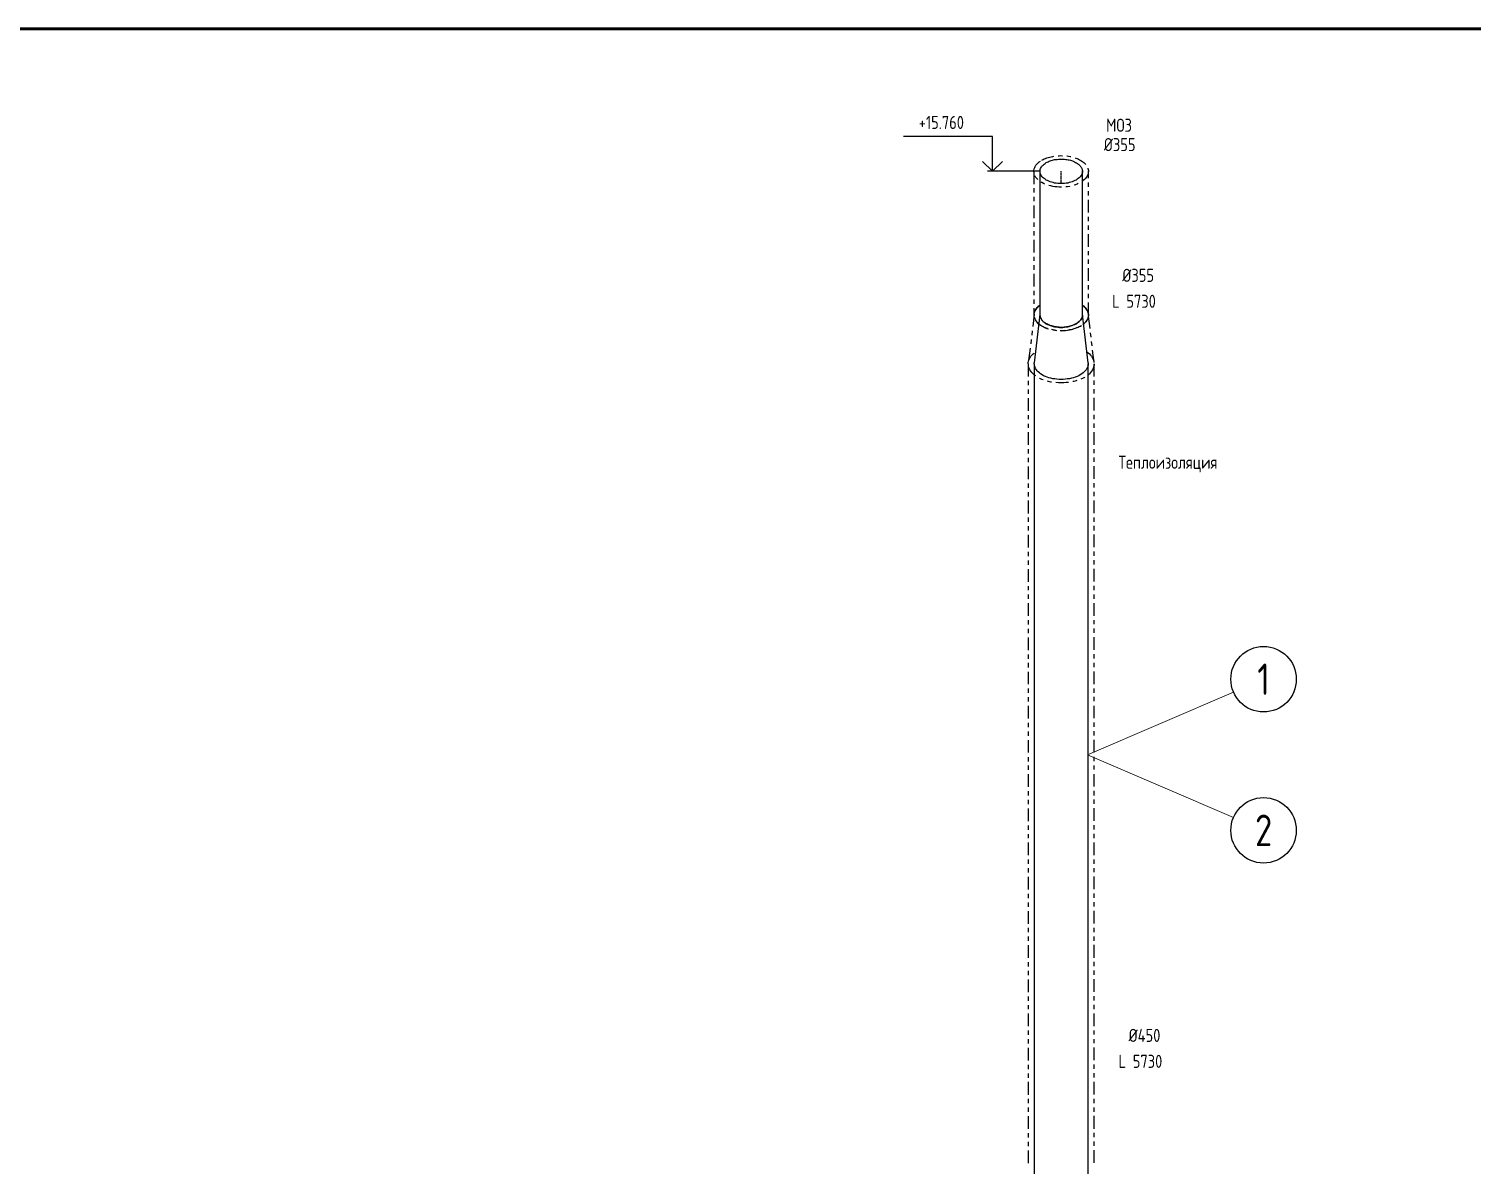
# Model space of a CAD drawing. Header units: metres. Extents: x 20 to 415, y 5 to 292.
# Drawn here: x 185.7 to 300.4, y 201.8 to 292 of the extents above; entities that cross this region are included whole.
import ezdxf
from ezdxf.enums import TextEntityAlignment as Align

# ---------------------------------------------------------------- set-up
doc = ezdxf.new("R2010")
doc.units = ezdxf.units.M
for name, color, linetype in [('ВОЗДУХОВОДЫ', 7, 'Continuous'), ('ИЗОЛЯЦИЯ', 3, 'Continuous'), ('ОБОЗНАЧЕНИЯ', 7, 'Continuous'), ('ПОЗИЦИИ', 1, 'Continuous'), ('РАМКА', 7, 'Continuous')]:
    doc.layers.add(name, color=color, linetype=linetype)
doc.styles.add('GOST', font='isocpeur.ttf')

msp = doc.modelspace()

# ---------------------------------------------------------------- linework, layer by layer
at = {"layer": 'ВОЗДУХОВОДЫ'}
for points in [[(266.04, 280.69), (266.05, 280.76), (266.06, 280.84), (266.09, 280.91), (266.12, 280.99), (266.17, 281.06), (266.22, 281.13), (266.28, 281.19), (266.36, 281.26), (266.44, 281.32), (266.53, 281.38)], [(266.53, 281.38), (266.6, 281.41), (266.68, 281.45), (266.76, 281.49), (266.84, 281.52), (266.93, 281.55), (267.02, 281.57), (267.11, 281.6), (267.2, 281.62), (267.3, 281.63), (267.4, 281.64), (267.5, 281.65), (267.59, 281.66), (267.69, 281.66), (267.79, 281.66), (267.89, 281.66), (267.98, 281.65), (268.08, 281.64), (268.18, 281.63), (268.28, 281.61), (268.37, 281.59), (268.46, 281.57), (268.55, 281.54), (268.63, 281.51), (268.72, 281.48), (268.79, 281.44), (268.87, 281.4), (268.94, 281.36), (269.01, 281.32), (269.07, 281.27), (269.13, 281.22), (269.18, 281.18), (269.23, 281.13), (269.27, 281.08), (269.31, 281.02), (269.34, 280.97), (269.36, 280.91), (269.38, 280.86), (269.4, 280.8), (269.41, 280.74), (269.41, 280.69)], [(266.04, 280.69), (266.04, 269.27)], [(269.41, 280.69), (269.41, 280.61), (269.39, 280.54), (269.36, 280.46), (269.33, 280.39), (269.28, 280.32), (269.22, 280.25), (269.16, 280.18), (269.08, 280.12), (269, 280.06), (268.91, 280), (268.81, 279.95), (268.71, 279.9), (268.6, 279.86), (268.49, 279.82), (268.37, 279.79), (268.25, 279.76), (268.12, 279.74), (267.99, 279.73), (267.85, 279.72), (267.72, 279.72), (267.59, 279.72), (267.46, 279.73), (267.33, 279.74), (267.2, 279.76), (267.08, 279.79), (266.96, 279.82), (266.84, 279.86), (266.73, 279.9), (266.63, 279.95), (266.53, 280), (266.44, 280.06), (266.36, 280.12), (266.28, 280.18), (266.22, 280.25), (266.17, 280.32), (266.12, 280.39), (266.09, 280.46), (266.06, 280.54), (266.05, 280.61), (266.04, 280.69)], [(267.72, 280.59), (267.72, 280.69)], [(267.72, 280.57), (267.72, 280.58)], [(267.72, 280.4), (267.72, 280.55)], [(267.72, 280.38), (267.72, 280.39)], [(267.72, 280.22), (267.72, 280.37)], [(267.72, 280.2), (267.72, 280.2)], [(267.72, 280.03), (267.72, 280.19)], [(267.72, 280.01), (267.72, 280.02)], [(267.72, 279.85), (267.72, 280)], [(267.72, 279.82), (267.72, 279.83)], [(267.72, 279.72), (267.72, 279.82)], [(269.41, 269.27), (269.41, 280.69)], [(266.04, 269.31), (265.59, 265.49)], [(268.91, 268.59), (268.84, 268.55), (268.76, 268.51), (268.68, 268.48), (268.6, 268.45), (268.51, 268.42), (268.42, 268.4), (268.33, 268.37), (268.24, 268.35), (268.15, 268.33), (268.05, 268.32), (267.95, 268.31), (267.85, 268.3), (267.75, 268.3), (267.65, 268.3), (267.56, 268.31), (267.46, 268.32), (267.36, 268.33), (267.27, 268.34), (267.17, 268.36), (267.08, 268.39), (266.99, 268.41), (266.9, 268.43), (266.81, 268.46), (266.73, 268.49), (266.65, 268.53), (266.58, 268.57), (266.51, 268.61), (266.45, 268.65), (266.38, 268.69), (266.33, 268.74), (266.27, 268.79), (266.23, 268.84), (266.18, 268.89), (266.15, 268.95), (266.12, 269), (266.09, 269.05), (266.07, 269.11), (266.05, 269.16), (266.05, 269.22), (266.04, 269.27)], [(266.04, 269.27), (266.05, 269.2), (266.06, 269.12), (266.09, 269.05), (266.12, 268.98), (266.17, 268.9), (266.22, 268.84), (266.28, 268.77), (266.36, 268.7), (266.44, 268.64), (266.53, 268.59), (266.63, 268.53), (266.73, 268.49), (266.84, 268.44), (266.96, 268.41), (267.08, 268.37), (267.2, 268.35), (267.33, 268.33), (267.46, 268.31), (267.59, 268.3), (267.72, 268.3), (267.85, 268.3), (267.99, 268.31), (268.12, 268.33), (268.25, 268.35), (268.37, 268.37), (268.49, 268.41), (268.6, 268.44), (268.71, 268.49), (268.81, 268.53), (268.91, 268.59), (269, 268.64), (269.08, 268.7), (269.16, 268.77), (269.22, 268.84), (269.28, 268.9), (269.33, 268.98), (269.36, 269.05), (269.39, 269.12), (269.41, 269.2), (269.41, 269.27)], [(269.41, 269.27), (269.41, 269.2), (269.39, 269.12), (269.36, 269.05), (269.33, 268.98), (269.28, 268.9), (269.22, 268.84), (269.16, 268.77), (269.08, 268.7), (269, 268.64), (268.91, 268.59)], [(269.86, 265.49), (269.41, 269.31)], [(265.59, 265.4), (265.59, 265.41), (265.59, 265.42), (265.59, 265.43), (265.59, 265.44), (265.59, 265.44), (265.59, 265.45), (265.59, 265.46), (265.59, 265.47), (265.59, 265.48), (265.59, 265.49)], [(265.59, 265.4), (265.59, 199.24)], [(269.86, 265.4), (269.86, 265.3), (269.84, 265.2), (269.8, 265.11), (269.76, 265.02), (269.7, 264.93), (269.63, 264.84), (269.55, 264.76), (269.46, 264.68), (269.36, 264.6), (269.24, 264.53), (269.12, 264.46), (268.99, 264.4), (268.84, 264.35), (268.7, 264.3), (268.54, 264.26), (268.39, 264.22), (268.22, 264.2), (268.06, 264.18), (267.89, 264.17), (267.72, 264.16), (267.55, 264.17), (267.38, 264.18), (267.22, 264.2), (267.06, 264.22), (266.9, 264.26), (266.75, 264.3), (266.61, 264.35), (266.47, 264.4), (266.33, 264.46), (266.21, 264.53), (266.09, 264.6), (265.99, 264.68), (265.9, 264.76), (265.82, 264.84), (265.75, 264.93), (265.69, 265.02), (265.65, 265.11), (265.62, 265.2), (265.6, 265.3), (265.59, 265.4)], [(269.86, 265.49), (269.86, 265.48), (269.86, 265.47), (269.86, 265.46), (269.86, 265.45), (269.86, 265.44), (269.86, 265.44), (269.86, 265.43), (269.86, 265.42), (269.86, 265.41), (269.86, 265.4)], [(269.86, 199.24), (269.86, 265.4)]]:
    msp.add_lwpolyline(points, dxfattribs=at)
at = {"layer": 'ИЗОЛЯЦИЯ'}
for points in [[(265.56, 280.79), (265.58, 280.89)], [(265.58, 280.89), (265.62, 280.98)], [(265.62, 280.98), (265.66, 281.08)], [(265.66, 281.08), (265.72, 281.17)], [(265.72, 281.17), (265.8, 281.26)], [(265.8, 281.26), (265.88, 281.34)], [(265.88, 281.34), (265.97, 281.43)], [(265.97, 281.43), (266.08, 281.5)], [(266.19, 281.58), (266.29, 281.63)], [(266.29, 281.63), (266.38, 281.67)], [(266.38, 281.67), (266.49, 281.71)], [(266.49, 281.71), (266.59, 281.75)], [(266.59, 281.75), (266.7, 281.79)], [(266.7, 281.79), (266.82, 281.82)], [(266.82, 281.82), (266.93, 281.85)], [(266.93, 281.85), (267.05, 281.87)], [(267.05, 281.87), (267.14, 281.89)], [(267.48, 281.93), (267.55, 281.93)], [(267.55, 281.93), (267.68, 281.94)], [(267.68, 281.94), (267.81, 281.93)], [(267.81, 281.93), (267.83, 281.93)], [(268.17, 281.91), (268.19, 281.91)], [(268.19, 281.91), (268.31, 281.89)], [(268.31, 281.89), (268.44, 281.87)], [(268.44, 281.87), (268.5, 281.86)], [(268.83, 281.76), (268.89, 281.74)], [(268.89, 281.74), (268.99, 281.7)], [(268.99, 281.7), (269.09, 281.65)], [(269.09, 281.65), (269.19, 281.61)], [(269.19, 281.61), (269.28, 281.55)], [(269.28, 281.55), (269.37, 281.5)], [(269.37, 281.5), (269.45, 281.44)], [(269.45, 281.44), (269.53, 281.38)], [(269.53, 281.38), (269.6, 281.31)], [(269.6, 281.31), (269.66, 281.25)], [(269.66, 281.25), (269.67, 281.23)], [(269.84, 280.93), (269.85, 280.91)], [(269.85, 280.91), (269.87, 280.84)], [(265.56, 280.69), (265.56, 280.79)], [(265.56, 280.69), (265.56, 279.68)], [(265.56, 280.65), (265.56, 280.69)], [(265.66, 280.3), (265.65, 280.33)], [(265.72, 280.21), (265.66, 280.3)], [(265.8, 280.12), (265.72, 280.21)], [(265.86, 280.05), (265.8, 280.12)], [(266.19, 279.8), (266.12, 279.84)], [(266.32, 279.73), (266.19, 279.8)], [(266.43, 279.68), (266.32, 279.73)], [(269.48, 279.95), (269.38, 279.87)], [(269.38, 279.87), (269.38, 279.87)], [(269.57, 280.03), (269.48, 279.95)], [(269.65, 280.12), (269.57, 280.03)], [(269.72, 280.21), (269.65, 280.12)], [(269.78, 280.3), (269.72, 280.21)], [(269.82, 280.39), (269.78, 280.3)], [(269.86, 280.49), (269.82, 280.39)], [(269.87, 280.59), (269.86, 280.49)], [(269.87, 280.84), (269.88, 280.76)], [(269.88, 280.69), (269.87, 280.59)], [(269.88, 280.76), (269.88, 280.69)], [(269.88, 280.14), (269.88, 280.69)], [(269.88, 279.45), (269.88, 279.79)], [(265.56, 279.34), (265.56, 279)], [(265.56, 278.66), (265.56, 278.31)], [(266.89, 279.53), (266.75, 279.57)], [(267.05, 279.49), (266.89, 279.53)], [(267.21, 279.47), (267.05, 279.49)], [(267.38, 279.45), (267.21, 279.47)], [(267.55, 279.44), (267.38, 279.45)], [(267.72, 279.43), (267.55, 279.44)], [(267.74, 279.43), (267.72, 279.43)], [(268.23, 279.47), (268.08, 279.45)], [(268.39, 279.49), (268.23, 279.47)], [(268.42, 279.5), (268.39, 279.49)], [(268.85, 279.62), (268.75, 279.58)], [(269, 279.67), (268.85, 279.62)], [(269.07, 279.71), (269, 279.67)], [(269.88, 278.77), (269.88, 279.11)], [(265.56, 277.97), (265.56, 276.97)], [(269.88, 277.42), (269.88, 278.43)], [(265.56, 276.63), (265.56, 276.28)], [(269.88, 276.74), (269.88, 277.08)], [(269.88, 276.05), (269.88, 276.39)], [(265.56, 275.94), (265.56, 275.6)], [(265.56, 275.26), (265.56, 274.25)], [(269.88, 274.7), (269.88, 275.71)], [(269.88, 274.02), (269.88, 274.36)], [(265.56, 273.91), (265.56, 273.57)], [(265.56, 273.23), (265.56, 272.88)], [(269.88, 273.34), (269.88, 273.68)], [(269.88, 271.99), (269.88, 272.99)], [(265.56, 272.54), (265.56, 271.54)], [(265.56, 271.19), (265.56, 270.85)], [(269.88, 271.31), (269.88, 271.65)], [(269.88, 270.62), (269.88, 270.96)], [(265.56, 270.51), (265.56, 270.17)], [(265.56, 269.83), (265.56, 269.27)], [(265.58, 269.44), (265.56, 269.36)], [(265.57, 269.36), (265.58, 269.44)], [(265.6, 269.53), (265.58, 269.44)], [(265.58, 269.44), (265.6, 269.51)], [(265.64, 269.61), (265.6, 269.53)], [(265.6, 269.51), (265.63, 269.59)], [(265.63, 269.59), (265.66, 269.66)], [(265.68, 269.69), (265.64, 269.61)], [(265.66, 269.66), (265.71, 269.73)], [(265.73, 269.77), (265.68, 269.69)], [(265.71, 269.73), (265.76, 269.8)], [(265.8, 269.85), (265.73, 269.77)], [(265.76, 269.8), (265.82, 269.87)], [(265.87, 269.92), (265.8, 269.85)], [(265.82, 269.87), (265.89, 269.94)], [(265.95, 269.99), (265.87, 269.92)], [(265.89, 269.94), (265.96, 270)], [(266.04, 270.06), (265.95, 269.99)], [(265.96, 270), (266.04, 270.06)], [(269.41, 270.06), (269.49, 270)], [(269.5, 269.99), (269.41, 270.06)], [(269.49, 270), (269.56, 269.94)], [(269.58, 269.92), (269.5, 269.99)], [(269.56, 269.94), (269.62, 269.87)], [(269.65, 269.85), (269.58, 269.92)], [(269.62, 269.87), (269.68, 269.8)], [(269.71, 269.77), (269.65, 269.85)], [(269.68, 269.8), (269.73, 269.73)], [(269.76, 269.69), (269.71, 269.77)], [(269.73, 269.73), (269.78, 269.66)], [(269.8, 269.61), (269.76, 269.69)], [(269.78, 269.66), (269.82, 269.59)], [(269.84, 269.53), (269.8, 269.61)], [(269.82, 269.59), (269.85, 269.51)], [(269.86, 269.44), (269.84, 269.53)], [(269.85, 269.51), (269.87, 269.44)], [(269.88, 269.36), (269.86, 269.44)], [(269.87, 269.44), (269.88, 269.36)], [(269.88, 269.27), (269.88, 270.28)], [(265.57, 269.36), (265.46, 268.36)], [(265.56, 269.36), (265.56, 269.27)], [(265.56, 269.27), (265.56, 269.18)], [(265.56, 269.18), (265.58, 269.08)], [(265.57, 269.28), (265.57, 269.36)], [(265.57, 269.21), (265.57, 269.28)], [(265.58, 269.13), (265.57, 269.21)], [(265.6, 269.06), (265.58, 269.13)], [(265.58, 269.08), (265.62, 268.99)], [(265.61, 269.03), (265.6, 269.06)], [(265.62, 268.99), (265.66, 268.9)], [(265.66, 268.9), (265.72, 268.81)], [(265.72, 268.81), (265.8, 268.72)], [(265.81, 268.7), (265.78, 268.73)], [(265.8, 268.72), (265.88, 268.63)], [(265.87, 268.64), (265.81, 268.7)], [(265.94, 268.57), (265.87, 268.64)], [(265.88, 268.63), (265.97, 268.55)], [(266.02, 268.51), (265.94, 268.57)], [(265.97, 268.55), (266.08, 268.47)], [(266.1, 268.45), (266.02, 268.51)], [(266.08, 268.47), (266.08, 268.47)], [(266.19, 268.4), (266.1, 268.45)], [(266.28, 268.35), (266.19, 268.4)], [(266.38, 268.3), (266.28, 268.35)], [(266.49, 268.26), (266.38, 268.3)], [(266.39, 268.3), (266.45, 268.27)], [(266.45, 268.27), (266.59, 268.22)], [(266.6, 268.22), (266.49, 268.26)], [(268.95, 268.25), (268.84, 268.21)], [(269.06, 268.3), (268.95, 268.25)], [(269.03, 268.29), (269.13, 268.33)], [(269.16, 268.35), (269.06, 268.3)], [(269.13, 268.33), (269.26, 268.4)], [(269.26, 268.4), (269.16, 268.35)], [(269.26, 268.4), (269.34, 268.45)], [(269.5, 268.56), (269.43, 268.51)], [(269.59, 268.65), (269.5, 268.56)], [(269.68, 268.75), (269.59, 268.65)], [(269.6, 268.66), (269.65, 268.72)], [(269.65, 268.72), (269.72, 268.81)], [(269.75, 268.84), (269.68, 268.75)], [(269.72, 268.81), (269.78, 268.9)], [(269.8, 268.94), (269.75, 268.84)], [(269.78, 268.9), (269.8, 268.94)], [(269.84, 269.04), (269.8, 268.94)], [(269.87, 269.15), (269.84, 269.04)], [(269.88, 269.25), (269.87, 269.15)], [(269.88, 269.36), (269.88, 269.25)], [(269.88, 269.27), (269.88, 269.36)], [(269.88, 269.27), (269.88, 269.27)], [(270.02, 268.2), (269.9, 269.2)], [(265.34, 267.34), (265.3, 267)], [(265.42, 268.02), (265.38, 267.68)], [(266.59, 268.22), (266.71, 268.18)], [(266.63, 268.21), (266.6, 268.22)], [(267.08, 268.09), (266.96, 268.12)], [(267.04, 268.1), (267.04, 268.1)], [(267.05, 268.1), (267.21, 268.07)], [(267.2, 268.07), (267.08, 268.09)], [(267.29, 268.06), (267.2, 268.07)], [(267.21, 268.07), (267.38, 268.05)], [(267.72, 268.03), (267.63, 268.03)], [(267.72, 268.03), (267.89, 268.04)], [(267.85, 268.03), (267.72, 268.03)], [(267.97, 268.04), (267.85, 268.03)], [(267.89, 268.04), (268.06, 268.05)], [(268.06, 268.05), (268.23, 268.07)], [(268.23, 268.07), (268.39, 268.1)], [(268.36, 268.09), (268.31, 268.08)], [(268.49, 268.11), (268.36, 268.09)], [(268.39, 268.1), (268.55, 268.13)], [(268.61, 268.14), (268.49, 268.11)], [(268.55, 268.13), (268.71, 268.17)], [(268.73, 268.18), (268.61, 268.14)], [(268.71, 268.17), (268.71, 268.17)], [(268.84, 268.21), (268.73, 268.18)], [(270.1, 267.52), (270.06, 267.86)], [(270.18, 266.84), (270.14, 267.18)], [(265.26, 266.66), (265.14, 265.66)], [(265.26, 265.91), (265.32, 266.01)], [(265.32, 266.01), (265.4, 266.1)], [(265.4, 266.1), (265.49, 266.19)], [(265.49, 266.19), (265.57, 266.26)], [(269.76, 266.36), (269.87, 266.27)], [(269.87, 266.27), (269.96, 266.19)], [(269.96, 266.19), (270.05, 266.1)], [(270.05, 266.1), (270.12, 266.01)], [(270.12, 266.01), (270.19, 265.91)], [(270.33, 265.5), (270.22, 266.5)], [(265.1, 265.4), (265.11, 265.51)], [(265.1, 265.4), (265.1, 264.4)], [(265.11, 265.51), (265.13, 265.61)], [(265.14, 265.16), (265.12, 265.24)], [(265.13, 265.61), (265.16, 265.71)], [(265.18, 265.05), (265.14, 265.16)], [(265.16, 265.71), (265.2, 265.81)], [(265.24, 264.93), (265.18, 265.05)], [(265.2, 265.81), (265.26, 265.91)], [(265.31, 264.82), (265.24, 264.93)], [(265.39, 264.71), (265.31, 264.82)], [(270.14, 264.82), (270.05, 264.71)], [(270.21, 264.93), (270.14, 264.82)], [(270.19, 265.91), (270.24, 265.81)], [(270.26, 265.05), (270.21, 264.93)], [(270.24, 265.81), (270.28, 265.71)], [(270.3, 265.16), (270.26, 265.05)], [(270.28, 265.71), (270.31, 265.61)], [(270.33, 265.28), (270.3, 265.16)], [(270.31, 265.61), (270.32, 265.55)], [(270.33, 264.41), (270.33, 265.4)], [(270.33, 265.4), (270.33, 265.28)], [(265.1, 264.05), (265.1, 263.71)], [(265.49, 264.61), (265.39, 264.71)], [(265.61, 264.51), (265.49, 264.61)], [(265.7, 264.44), (265.61, 264.51)], [(266.03, 264.25), (265.99, 264.27)], [(266.19, 264.17), (266.03, 264.25)], [(266.3, 264.13), (266.19, 264.17)], [(266.72, 264), (266.63, 264.03)], [(266.91, 263.96), (266.72, 264)], [(266.96, 263.96), (266.91, 263.96)], [(267.51, 263.9), (267.31, 263.91)], [(267.31, 263.91), (267.31, 263.91)], [(267.72, 263.89), (267.51, 263.9)], [(267.93, 263.9), (267.72, 263.89)], [(268.13, 263.91), (267.93, 263.9)], [(268.31, 263.93), (268.13, 263.91)], [(268.72, 264), (268.64, 263.99)], [(268.91, 264.05), (268.72, 264)], [(268.97, 264.07), (268.91, 264.05)], [(269.42, 264.25), (269.29, 264.19)], [(269.58, 264.33), (269.42, 264.25)], [(269.6, 264.34), (269.58, 264.33)], [(269.96, 264.61), (269.88, 264.54)], [(270.05, 264.71), (269.96, 264.61)], [(270.33, 263.73), (270.33, 264.07)], [(265.1, 263.37), (265.1, 263.03)], [(265.1, 262.69), (265.1, 261.68)], [(270.33, 263.05), (270.33, 263.39)], [(270.33, 261.7), (270.33, 262.7)], [(265.1, 261.34), (265.1, 261)], [(265.1, 260.65), (265.1, 260.31)], [(270.33, 261.01), (270.33, 261.36)], [(270.33, 260.33), (270.33, 260.67)], [(265.1, 259.97), (265.1, 258.97)], [(270.33, 258.98), (270.33, 259.99)], [(265.1, 258.62), (265.1, 258.28)], [(265.1, 257.94), (265.1, 257.6)], [(270.33, 258.3), (270.33, 258.64)], [(270.33, 257.61), (270.33, 257.96)], [(265.1, 257.26), (265.1, 256.25)], [(270.33, 256.27), (270.33, 257.27)], [(265.1, 255.91), (265.1, 255.57)], [(270.33, 255.58), (270.33, 255.92)], [(265.1, 255.22), (265.1, 254.88)], [(265.1, 254.54), (265.1, 253.53)], [(270.33, 254.9), (270.33, 255.24)], [(270.33, 253.55), (270.33, 254.56)], [(265.1, 253.19), (265.1, 252.85)], [(265.1, 252.51), (265.1, 252.17)], [(270.33, 252.87), (270.33, 253.21)], [(270.33, 252.18), (270.33, 252.53)], [(265.1, 251.82), (265.1, 250.82)], [(270.33, 250.84), (270.33, 251.84)], [(265.1, 250.48), (265.1, 250.13)], [(270.33, 250.15), (270.33, 250.49)], [(265.1, 249.79), (265.1, 249.45)], [(265.1, 249.11), (265.1, 248.1)], [(270.33, 249.47), (270.33, 249.81)], [(270.33, 248.12), (270.33, 249.13)], [(265.1, 247.76), (265.1, 247.42)], [(270.33, 247.44), (270.33, 247.78)], [(265.1, 247.08), (265.1, 246.74)], [(270.33, 246.75), (270.33, 247.09)], [(265.1, 246.39), (265.1, 245.39)], [(270.33, 245.4), (270.33, 246.41)], [(265.1, 245.05), (265.1, 244.7)], [(265.1, 244.36), (265.1, 244.02)], [(270.33, 244.72), (270.33, 245.06)], [(270.33, 244.04), (270.33, 244.38)], [(265.1, 243.68), (265.1, 242.67)], [(270.33, 242.69), (270.33, 243.7)], [(265.1, 242.33), (265.1, 241.99)], [(270.33, 242.01), (270.33, 242.35)], [(265.1, 241.65), (265.1, 241.3)], [(265.1, 240.96), (265.1, 239.96)], [(270.33, 241.32), (270.33, 241.66)], [(270.33, 239.97), (270.33, 240.98)], [(265.1, 239.62), (265.1, 239.27)], [(270.33, 239.29), (270.33, 239.63)], [(265.1, 238.93), (265.1, 238.59)], [(270.33, 238.61), (270.33, 238.95)], [(265.1, 238.25), (265.1, 237.24)], [(270.33, 237.26), (270.33, 238.26)], [(265.1, 236.9), (265.1, 236.56)], [(265.1, 236.22), (265.1, 235.87)], [(270.33, 236.57), (270.33, 236.92)], [(270.33, 235.89), (270.33, 236.23)], [(265.1, 235.53), (265.1, 234.53)], [(270.33, 234.54), (270.33, 235.55)], [(265.1, 234.18), (265.1, 233.84)], [(270.33, 233.86), (270.33, 234.2)], [(265.1, 233.5), (265.1, 233.16)], [(265.1, 232.82), (265.1, 231.81)], [(270.33, 233.18), (270.33, 233.52)], [(270.33, 231.83), (270.33, 232.83)], [(265.1, 231.47), (265.1, 231.13)], [(265.1, 230.78), (265.1, 230.44)], [(270.33, 231.14), (270.33, 231.49)], [(270.33, 230.46), (270.33, 230.8)], [(265.1, 230.1), (265.1, 229.1)], [(270.33, 229.11), (270.33, 230.12)], [(265.1, 228.75), (265.1, 228.41)], [(270.33, 228.43), (270.33, 228.77)], [(265.1, 228.07), (265.1, 227.73)], [(265.1, 227.39), (265.1, 226.38)], [(270.33, 227.74), (270.33, 228.09)], [(270.33, 226.4), (270.33, 227.4)], [(265.1, 226.04), (265.1, 225.7)], [(270.33, 225.71), (270.33, 226.05)], [(265.1, 225.35), (265.1, 225.01)], [(270.33, 225.03), (270.33, 225.37)], [(270.33, 223.68), (270.33, 224.69)], [(265.1, 224.67), (265.1, 223.66)], [(265.1, 223.32), (265.1, 222.98)], [(265.1, 222.64), (265.1, 222.3)], [(270.33, 223), (270.33, 223.34)], [(270.33, 222.31), (270.33, 222.66)], [(265.1, 221.95), (265.1, 220.95)], [(270.33, 220.97), (270.33, 221.97)], [(265.1, 220.61), (265.1, 220.27)], [(270.33, 220.28), (270.33, 220.62)], [(265.1, 219.92), (265.1, 219.58)], [(265.1, 219.24), (265.1, 218.23)], [(270.33, 219.6), (270.33, 219.94)], [(270.33, 218.25), (270.33, 219.26)], [(265.1, 217.89), (265.1, 217.55)], [(270.33, 217.57), (270.33, 217.91)], [(265.1, 217.21), (265.1, 216.87)], [(270.33, 216.88), (270.33, 217.22)], [(265.1, 216.52), (265.1, 215.52)], [(270.33, 215.53), (270.33, 216.54)], [(265.1, 215.18), (265.1, 214.83)], [(265.1, 214.49), (265.1, 214.15)], [(270.33, 214.85), (270.33, 215.19)], [(270.33, 214.17), (270.33, 214.51)], [(265.1, 213.81), (265.1, 212.8)], [(270.33, 212.82), (270.33, 213.83)], [(265.1, 212.46), (265.1, 212.12)], [(270.33, 212.14), (270.33, 212.48)], [(265.1, 211.78), (265.1, 211.43)], [(265.1, 211.09), (265.1, 210.09)], [(270.33, 211.45), (270.33, 211.79)], [(270.33, 210.1), (270.33, 211.11)], [(265.1, 209.75), (265.1, 209.4)], [(265.1, 209.06), (265.1, 208.72)], [(270.33, 209.42), (270.33, 209.76)], [(270.33, 208.74), (270.33, 209.08)], [(265.1, 208.38), (265.1, 207.37)], [(270.33, 207.39), (270.33, 208.39)], [(265.1, 207.03), (265.1, 206.69)], [(265.1, 206.35), (265.1, 206)], [(270.33, 206.7), (270.33, 207.05)], [(270.33, 206.02), (270.33, 206.36)], [(265.1, 205.66), (265.1, 204.66)], [(270.33, 204.67), (270.33, 205.68)], [(265.1, 204.31), (265.1, 203.97)], [(270.33, 203.99), (270.33, 204.33)], [(265.1, 203.63), (265.1, 203.29)], [(265.1, 202.95), (265.1, 201.94)], [(270.33, 203.31), (270.33, 203.65)], [(270.33, 201.96), (270.33, 202.96)]]:
    msp.add_lwpolyline(points, dxfattribs=at)
at = {"layer": 'ОБОЗНАЧЕНИЯ'}
for points in [[(262.27, 280.69), (262.27, 283.45), (255.21, 283.45)], [(261.48, 281.48), (262.27, 280.69), (263.06, 281.48)], [(266.04, 280.69), (261.87, 280.69)]]:
    msp.add_lwpolyline(points, dxfattribs=at)
at = {"layer": 'ПОЗИЦИИ', "lineweight": 20}
for points in [[(269.8, 234.36), (281.41, 239.34)], [(269.8, 234.36), (281.41, 229.39)]]:
    msp.add_lwpolyline(points, dxfattribs=at)
at = {"layer": 'ПОЗИЦИИ'}
for centre in [(283.8, 240.36), (283.8, 228.36)]:
    msp.add_circle(centre, 2.6, dxfattribs=at)
at = {"layer": 'РАМКА', "lineweight": 60}
msp.add_lwpolyline([(20, 5), (415, 5), (415, 292), (20, 292), (20, 5)], dxfattribs=at)

# ---------------------------------------------------------------- texts
at = {"layer": 'ОБОЗНАЧЕНИЯ', "style": 'GOST', "width": 0.8}
for s, height, p in [('+15.760', 1.04, (256.41, 284.05)), ('МО3', 1.04, (271.29, 283.83)), ('%%c355', 1.04, (271.11, 282.29)), ('%%c355', 1.04, (272.58, 271.91)), ('L 5730', 1.04, (271.77, 269.85)), ('Теплоизоляция', 1.0398, (272.28, 257.07)), ('%%c450', 1.04, (273.08, 211.56)), ('L 5730', 1.04, (272.28, 209.5))]:
    msp.add_text(s, height=height, dxfattribs=at).set_placement(p)
at = {"layer": 'ПОЗИЦИИ', "style": 'GOST', "width": 0.8}
for s, p in [('1', (283.8, 239.11)), ('2', (283.8, 227.11))]:
    msp.add_text(s, height=2.5, dxfattribs=at).set_placement(p, align=Align.CENTER)

doc.saveas('drawing.dxf')
